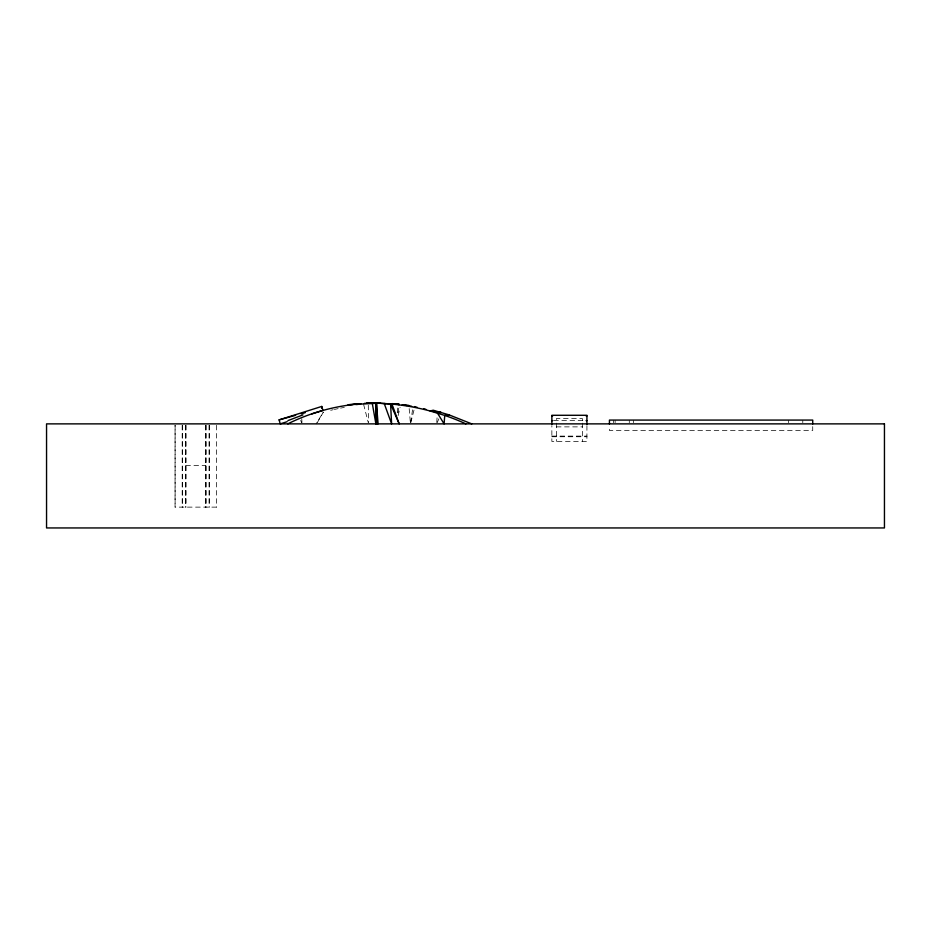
<?xml version="1.0" encoding="UTF-8"?>
<svg xmlns="http://www.w3.org/2000/svg" width="931" height="931" viewBox="0 0 931 931"><rect width="100%" height="100%" fill="white"/><g stroke="black" fill="none" stroke-linecap="round" stroke-linejoin="round"><path stroke-width="0.7" stroke-dasharray="4.66 3.49" d="M436.755 422.453L437.139 416.762M397.269 412.701L397.968 405.73M410.664 422.534L412.84 407.859M398.002 412.77L399.155 405.846M398.119 415.622L400.074 407.382M410.804 422.558L414.167 409.454M437.209 422.604L438.873 418.799M317.262 422.697L323.36 412.119L316.086 423.873M553.689 420.626L583.69 420.626M556.412 426.875L582.375 426.875M551.862 436.104L586.926 436.104M551.862 436.744L586.926 436.744M185.793 465.5L205.809 465.5M216.539 507.127L175.063 507.127L175.063 425.304M300.701 420.37L301.597 422.697M363.602 404.38L368.245 422.476M409.175 408.593L410.35 422.476M301.76 418.659L301.981 422.569M368.28 405.241L368.571 422.43M812.728 426.584L812.728 430.483L609.433 430.483L609.433 426.584M802.79 420.393L802.79 422.709M788.627 420.393L788.627 422.709M633.546 420.393L633.546 422.709M629.286 420.393L629.286 422.709M615.123 420.393L615.123 422.709M613.459 420.393L613.459 422.709M586.926 425.653L586.926 441.445L551.862 441.445L551.862 425.653M582.375 420.626L582.375 418.543L556.412 418.543L556.412 420.626M582.375 423.128L582.375 441.445M556.412 423.128L556.412 441.445M216.492 425.304L216.492 507.127M209.417 425.304L209.417 507.127M209.044 425.304L209.044 507.127M206.065 425.304L206.065 507.127M205.856 425.304L205.856 507.127M205.588 425.304L205.588 507.127M186.014 425.304L186.014 507.127M185.746 425.304L185.746 507.127M185.537 425.304L185.537 507.127M182.557 425.304L182.557 507.127M182.185 425.304L182.185 507.127M175.109 425.304L175.109 507.127M330.703 410.292A275.681 233.134 5 0 1 333.158 409.71M334.392 409.442A275.681 233.134 5 0 1 338.104 408.628M340.583 408.115A275.681 233.134 5 0 1 344.319 407.394"/><path stroke-width="1.4" d="M380.302 403.239L366.546 403.251L372.249 403.158L375.891 423.873L376.403 403.053L399.387 404.461L391.579 403.705M287.935 420.614L302.982 414.877M287.144 421.696L280.266 423.873L279.091 419.881L321.754 406.44L322.941 410.431L311.92 413.899M279.091 419.881L295.604 415.331M301.109 413.818L305.24 412.677M471.773 423.873L449.01 414.854L444.739 415.435L430.064 410.978A207.38 177.099 -1.9 0 0 391.974 404.077L376.403 403.053L376.403 423.873M360.844 403.751L348.031 404.741L380.034 403.123L378.358 403.146M372.074 403.426L375.891 403.053L375.891 423.873M364.358 403.367L374.076 403.1M551.862 415.936L552.677 415.936M586.099 415.936L586.926 415.936M551.862 420.626L552.677 420.626M586.099 420.626L586.926 420.626M378.242 403.053L380.034 403.135M402.122 404.822L408.942 405.404M414.388 406.591L417.111 407.312M358.028 404.485L354.106 404.101L356.55 404.543M395.477 404.077L392.463 403.647L399.352 404.473M392.463 403.647L398.107 404.333M404.915 405.206L407.138 405.497M408.942 405.811L411.677 406.288M423.582 408.732L425.839 409.291M449.01 414.854L433.241 410.222L430.064 410.978L441.166 412.398L437.454 413.085L444.099 423.873L444.739 415.435A207.38 177.099 -1.9 0 1 465.896 423.873M391.974 404.077L399.178 423.873L390.589 403.961L391.602 423.873L384.2 403.437M378.102 423.873L376.403 403.053L376.997 423.873M812.728 423.977L812.728 420.079L609.433 420.079L609.433 423.977M586.926 424.257L586.926 415.284L551.862 415.284L551.862 424.257M321.754 406.44L321.754 408.139M287.795 423.873A185.991 160.027 7.5 0 1 353.117 404.531M884.45 423.873L46.55 423.873L46.55 527.947L884.45 527.947L884.45 423.873"/></g></svg>
